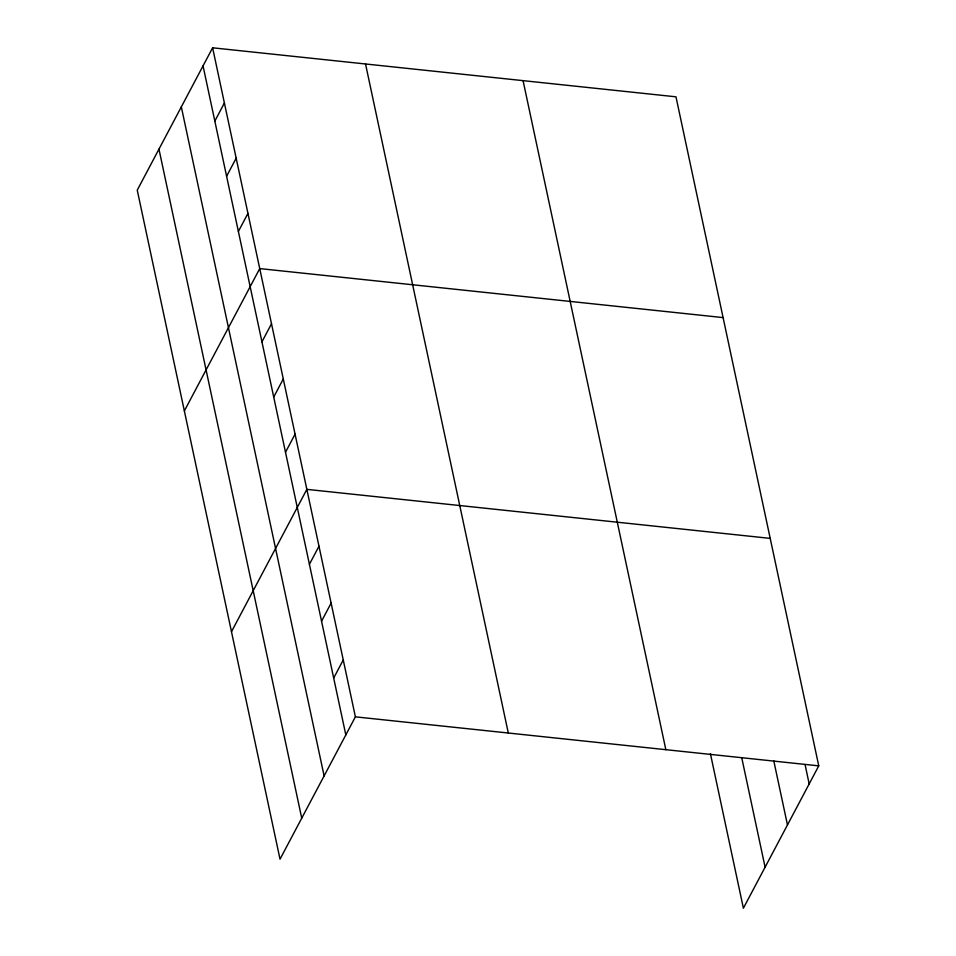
<?xml version="1.0" encoding="UTF-8"?>
<svg xmlns="http://www.w3.org/2000/svg" width="956" height="956" viewBox="0 0 956 956"><rect width="100%" height="100%" fill="white"/><g stroke="black" fill="none" stroke-linecap="round" stroke-linejoin="round"><path stroke-width="1.43" d="M212.614 47.8L137.246 190.148L280.024 859.181L355.393 716.845L212.614 47.8L675.976 96.819L818.754 765.852L743.386 908.2L710.404 753.639M214.825 121.077L224.397 102.997M226.596 176.263L236.168 158.194M238.379 231.46L247.951 213.391M184.365 410.925L259.733 268.588L723.095 317.595M261.944 341.854L271.504 323.785M273.715 397.051L283.287 378.97M285.497 452.248L295.069 434.167M231.483 631.713L306.852 489.364L770.213 538.383M309.409 564.315L318.981 546.235M321.551 621.185L331.123 603.105M333.68 678.043L343.252 659.975M355.393 716.845L818.754 765.852M805.143 764.979L809.182 783.932M773.774 760.785L787.469 824.944M741.76 757.833L765.099 867.188M523.063 80.639L665.842 749.683M365.527 63.98L508.305 733.013M203.042 65.88L345.821 734.913M181.329 106.881L324.108 775.925M158.959 149.136L301.738 818.181"/></g></svg>
